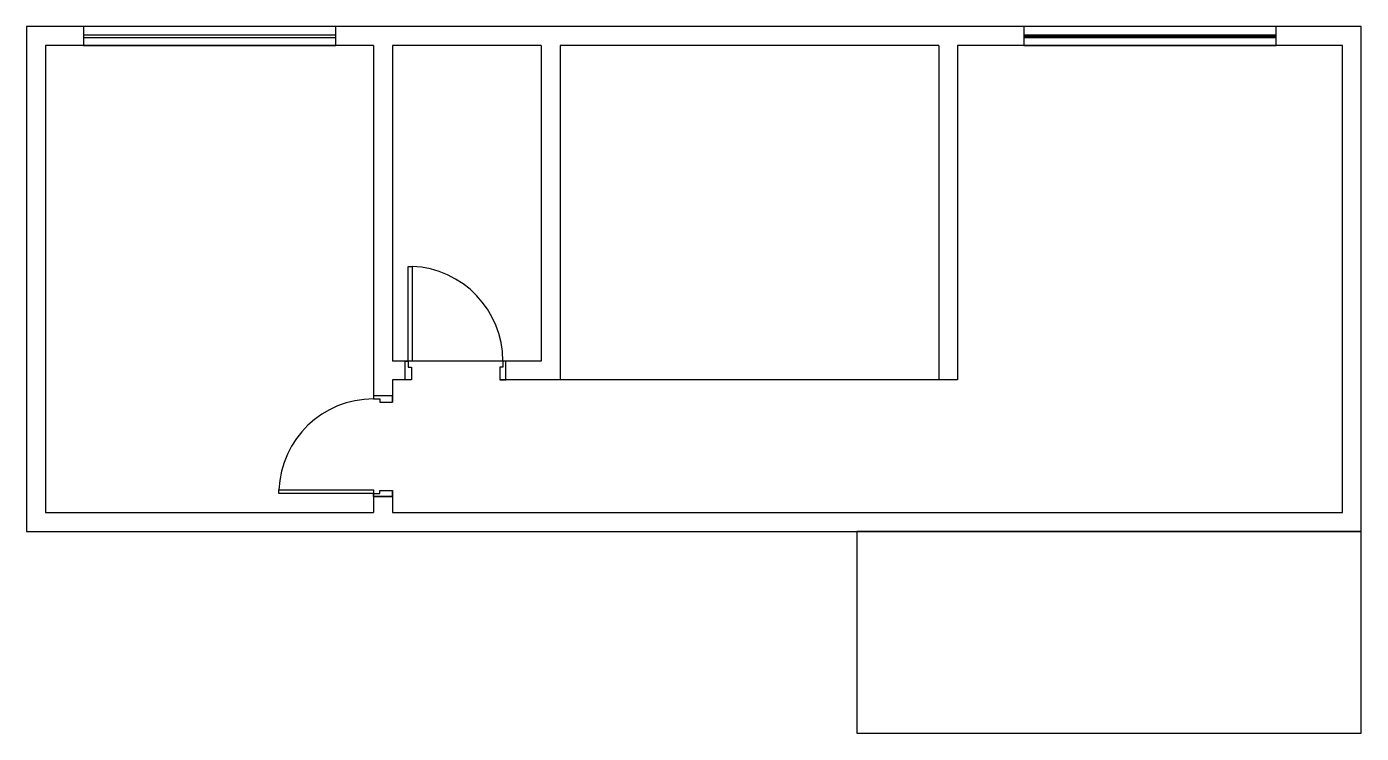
# Model space of a CAD drawing. Header units: millimetres. Extents: x 1952 to 3010, y 564 to 1124.
import ezdxf

# ---------------------------------------------------------------- set-up
doc = ezdxf.new("R2010")
doc.units = ezdxf.units.MM
doc.layers.add('GIRO', color=1, linetype='Continuous')

# ---------------------------------------------------------------- blocks, each defined once
blk = doc.blocks.new('P80E')
for points in [[(0.025, 0.15), (0.025, 0.9), (0.055, 0.9), (0.055, 0.15)], [(0, 0.15), (0.025, 0.15), (0.025, 0.1), (0.05, 0.1), (0.05, 0), (0, 0)], [(0.8, 0.15), (0.775, 0.15), (0.775, 0.1), (0.75, 0.1), (0.75, 0), (0.8, 0)]]:
    blk.add_lwpolyline(points, close=True)
at = {"layer": 'GIRO'}
blk.add_arc((0.024375, 0.15), 0.750625, 0, 87.6617213, dxfattribs=at)

msp = doc.modelspace()

# ---------------------------------------------------------------- linework, layer by layer
for p, q in [((1996.5, 1117.9), (2196.5, 1117.9)), ((1996.5, 1115.9), (2196.5, 1115.9)), ((2742, 1117.9), (2942, 1117.9)), ((2742, 1116.9), (2942, 1116.9)), ((2742, 1115.9), (2942, 1115.9)), ((1966.5, 1109.4), (1966.5, 739.4)), ((2226.5, 1109.4), (1966.5, 1109.4)), ((2226.5, 1109.4), (2226.5, 829.4)), ((2241.5, 1109.4), (2241.5, 859.4)), ((2359.5, 1109.4), (2241.5, 1109.4)), ((2359.5, 1109.4), (2359.5, 859.4)), ((2374.5, 1109.4), (2374.5, 844.4)), ((2674.5, 1109.4), (2374.5, 1109.4)), ((2674.5, 1109.4), (2674.5, 844.4)), ((2994.5, 1109.4), (2689.5, 1109.4)), ((2689.5, 1109.4), (2689.5, 844.4)), ((2994.5, 739.4), (2994.5, 1109.4)), ((2359.5, 859.4), (2241.5, 859.4)), ((2241.5, 844.4), (2241.5, 826.9)), ((2256.5, 844.4), (2241.5, 844.4)), ((2689.5, 844.4), (2326.5, 844.4)), ((2226.5, 757.4), (2226.5, 739.4)), ((2241.5, 756.9), (2241.5, 739.4)), ((1966.5, 739.4), (2226.5, 739.4)), ((2241.5, 739.4), (2994.5, 739.4))]:
    msp.add_line(p, q)
for points in [[(1951.5, 724.4), (3009.5, 724.4), (3009.5, 1124.4), (1951.5, 1124.4)], [(1996.5, 1109.4), (2196.5, 1109.4), (2196.5, 1124.4), (1996.5, 1124.4)], [(2742, 1109.4), (2942, 1109.4), (2942, 1124.4), (2742, 1124.4)], [(3009.5, 724.4), (2609.5, 724.4), (2609.5, 564.4), (3009.5, 564.4)]]:
    msp.add_lwpolyline(points, close=True)
for points in [[(2241.5, 826.9), (2241.5, 831.9), (2226.5, 831.9), (2226.5, 829.4)], [(2226.5, 757.4), (2226.5, 751.9), (2241.5, 751.9), (2241.5, 756.9)]]:
    msp.add_lwpolyline(points)

# ---------------------------------------------------------------- block references
at = {"xscale": 100, "yscale": 100, "zscale": 100}
msp.add_blockref('P80E', (2251.5, 844.4), dxfattribs=at)
at = {"xscale": 100, "yscale": 100, "zscale": 100, "rotation": 90}
msp.add_blockref('P80E', (2241.5, 751.9), dxfattribs=at)

doc.saveas('drawing.dxf')
